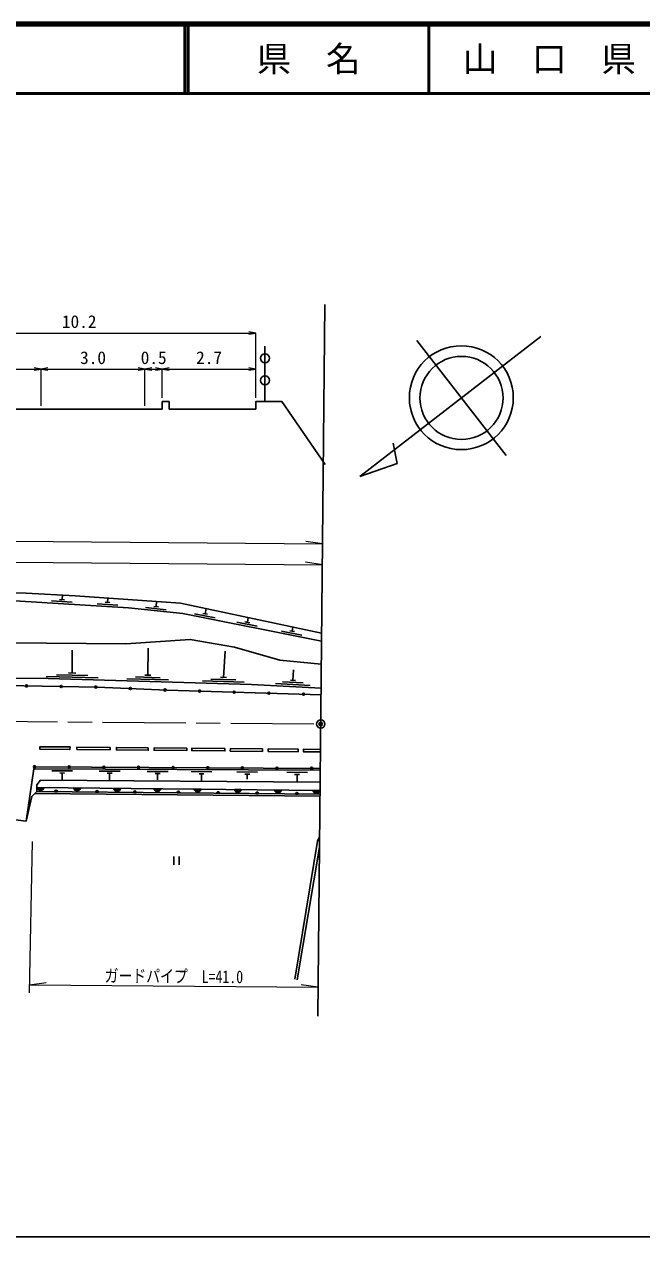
# Model space of a CAD drawing. Units: millimetres at full size, sheet at 1:1000, with parts at other scales. Extents: x 40000 to 680000, y 20000 to 380000.
# Drawn here: x 274581 to 363711, y 205000 to 380000 of the extents above; entities that cross this region are included whole.
import ezdxf
from ezdxf.enums import TextEntityAlignment as Align

# ---------------------------------------------------------------- set-up
doc = ezdxf.new("R2010")
doc.units = ezdxf.units.MM
doc.header["$LTSCALE"] = 1000
doc.header["$PDMODE"] = 32
doc.header["$PDSIZE"] = 500
doc.linetypes.add('CHAIN', pattern=[18.5, 12, -1.5, 3.5, -1.5])
for name, color, linetype, lineweight in [('M-BGD', 7, 'Continuous', 25), ('M-BMK', 2, 'CHAIN', 13), ('M-BMK-OTRS', 5, 'Continuous', 25), ('M-BMK-SRVR', 3, 'Continuous', 25), ('M-STR-HTXT', 7, 'Continuous', 13), ('M-TTL', 2, 'Continuous', 140), ('M-TTL-BAND', 7, 'Continuous', 25), ('M-TTL-LINE', 7, 'Continuous', 50)]:
    doc.layers.add(name, color=color, linetype=linetype, lineweight=lineweight)
doc.layers.add('M-OTRS', color=6, linetype='Continuous')
doc.layers.add('M-TTL-TXT', color=7, linetype='Continuous')
doc.styles.add('ＭＳ ゴシック', font='')
doc.styles.get('ＭＳ ゴシック').set_extended_font_data('MS Gothic')

# ---------------------------------------------------------------- blocks, each defined once
blk = doc.blocks.new('open_arrow')
at = {"color": 0, "linetype": 'Continuous', "lineweight": -2}
blk.add_lwpolyline([(7.5, 1.25), (0, 0), (7.5, -1.25)], dxfattribs=at)

msp = doc.modelspace()

# ---------------------------------------------------------------- hatches: boundary and pattern name
at = {"layer": 'M-BGD'}
for points in [[(275054, 284494, -1), (274754, 284499, -0.41421), (274906, 284646, -0.41421)], [(280053, 284414, -1), (279753, 284419, -0.41421), (279906, 284566, -0.41421)], [(285053, 284334, -1), (284753, 284339, -0.41421), (284905, 284487, -0.41421)], [(290048, 284122, -1), (289748, 284135, -0.41421), (289905, 284279, -0.41421)], [(295044, 283909, -1), (294744, 283922, -0.41421), (294900, 284066, -0.41421)], [(300041, 283756, -1), (299741, 283765, -0.41421), (299896, 283911, -0.41421)], [(305039, 283605, -1), (304739, 283614, -0.41421), (304894, 283759, -0.41421)], [(310037, 283453, -1), (309737, 283462, -0.41421), (309891, 283608, -0.41421)], [(315034, 283302, -1), (314734, 283311, -0.41421), (314889, 283456, -0.41421)], [(275914, 272841, -0.41421), (276064, 272991, -0.41421), (276214, 272841, -1)], [(281214, 272812, -1), (280914, 272813, -0.41421), (281064, 272963, -0.41421)], [(286214, 272783, -1), (285914, 272784, -0.41421), (286064, 272934, -0.41421)], [(291213, 272754, -1), (290913, 272756, -0.41421), (291064, 272905, -0.41421)], [(296213, 272725, -1), (295913, 272727, -0.41421), (296064, 272876, -0.41421)], [(301213, 272696, -1), (300913, 272698, -0.41421), (301064, 272847, -0.41421)], [(306213, 272667, -1), (305913, 272669, -0.41421), (306064, 272818, -0.41421)], [(311213, 272638, -1), (310913, 272640, -0.41421), (311064, 272789, -0.41421)], [(316213, 272609, -1), (315913, 272611, -0.41421), (316064, 272760, -0.41421)], [(277423, 269812, -0.82183), (276433, 269822)], [(282696, 269760, -0.82183), (281706, 269769)], [(288496, 269702, -0.82183), (287505, 269712)], [(294296, 269645, -0.82183), (293305, 269655)], [(300096, 269587, -0.82183), (299105, 269597)], [(305895, 269530, -0.82183), (304905, 269540)], [(278969, 269228, -0.4608), (279173, 269462, -0.4608), (279371, 269225)], [(284876, 269171, -0.4608), (285079, 269404, -0.4608), (285278, 269167)], [(290342, 269118, -0.4608), (290545, 269351, -0.4608), (290743, 269114)], [(296632, 269057, -0.4608), (296835, 269290, -0.4608), (297034, 269053)], [(302377, 269001, -0.4608), (302581, 269234, -0.4608), (302779, 268997)], [(308007, 268946, -0.4608), (308210, 269179, -0.4608), (308408, 268942)], [(311695, 269472, -0.82183), (310704, 269482)], [(313717, 268890, -0.4608), (313920, 269123, -0.4608), (314118, 268886)], [(317241, 269417, -0.82183), (316251, 269427)]]:
    msp.add_hatch(color=256, dxfattribs=at).paths.add_polyline_path(points)

# ---------------------------------------------------------------- linework, layer by layer
for p, q in [((309319, 325571), (309319, 333516)), ((294510, 324445), (294510, 325571)), ((295510, 325571), (294510, 325571)), ((295510, 324445), (295510, 325571)), ((311751, 325571), (317992, 316473)), ((295510, 324445), (308010, 324445)), ((280039, 296964), (280080, 297608)), ((278523, 296760), (281517, 296570)), ((279690, 296987), (280388, 296942)), ((285082, 296344), (288076, 296153)), ((286248, 296570), (286947, 296526)), ((286598, 296548), (286638, 297185)), ((292090, 295800), (295074, 295489)), ((293265, 295979), (293961, 295906)), ((293613, 295942), (293690, 296688)), ((299177, 294902), (302119, 294316)), ((300364, 294972), (301050, 294835)), ((300707, 294903), (300855, 295654)), ((306785, 293692), (306919, 294362)), ((305255, 293691), (308197, 293105)), ((306442, 293760), (307128, 293624)), ((311720, 292403), (314662, 291816)), ((312906, 292472), (313593, 292335)), ((313250, 292404), (313366, 292988)), ((281496, 286356), (281513, 289647)), ((292426, 286043), (292455, 289961)), ((303335, 285730), (303576, 289513)), ((277730, 285864), (285227, 285649)), ((279238, 286121), (283737, 285992)), ((280971, 286371), (282021, 286341)), ((289410, 285529), (295407, 285357)), ((290618, 285795), (294217, 285691)), ((292006, 286055), (292846, 286031)), ((301527, 285482), (305126, 285379)), ((302915, 285742), (303755, 285718)), ((313013, 285320), (313712, 285284)), ((313363, 285302), (313441, 286800)), ((300319, 285216), (306317, 285044)), ((310835, 284833), (315828, 284573)), ((311849, 285081), (314845, 284924)), ((317312, 272603), (276064, 272841)), ((281556, 272226), (278556, 272243)), ((280405, 271932), (279705, 271936)), ((280055, 271934), (280048, 270853)), ((288402, 272186), (285402, 272203)), ((287250, 271893), (286550, 271897)), ((286900, 271895), (286894, 270804)), ((295331, 272146), (292331, 272163)), ((294179, 271852), (293479, 271856)), ((293829, 271854), (293824, 270930)), ((301675, 272109), (298675, 272126)), ((300524, 271815), (299824, 271819)), ((300174, 271817), (300167, 270711)), ((308270, 272070), (305270, 272088)), ((307118, 271777), (306418, 271781)), ((306768, 271779), (306764, 271029)), ((315459, 272028), (312459, 272046)), ((314308, 271735), (313608, 271739)), ((313958, 271737), (313952, 270767)), ((276401, 269822), (317281, 269417)), ((277423, 269812), (276433, 269822)), ((282696, 269760), (281706, 269769)), ((288496, 269702), (287505, 269712)), ((294296, 269645), (293305, 269655)), ((300096, 269587), (299105, 269597)), ((305895, 269530), (304905, 269540)), ((276120, 268996), (317272, 268590)), ((317275, 268856), (276391, 269254)), ((278969, 269228), (279371, 269225)), ((284876, 269171), (285278, 269167)), ((290342, 269118), (290743, 269114)), ((296632, 269057), (297034, 269053)), ((302377, 269001), (302779, 268997)), ((308007, 268946), (308408, 268942)), ((311695, 269472), (310704, 269482)), ((313717, 268890), (314118, 268886)), ((317241, 269417), (316251, 269427)), ((317200, 261225), (313987, 242062)), ((296163, 259858), (296163, 258658)), ((296963, 259858), (296963, 258658))]:
    msp.add_line(p, q, dxfattribs=at)
for points in [[(308010, 324445), (308010, 325571), (311751, 325571), (310999, 325571)], [(257010, 324445), (262010, 324445), (277010, 324445), (292010, 324445), (294510, 324445)], [(163340, 296426), (168344, 296866), (215691, 297561), (220722, 297033), (226778, 297358), (234754, 297838), (242215, 299352), (251844, 298797), (261268, 298663), (264732, 298073), (274860, 297866), (281927, 297517), (297150, 296444), (317504, 292107)], [(317493, 290946), (297465, 294938), (289636, 295754), (273207, 296797), (264293, 296804), (261459, 297464), (241649, 298111), (234242, 296398), (221044, 296160), (214486, 296629), (196327, 295512), (181890, 295002), (167378, 294705), (163091, 293785)], [(162999, 292798), (165146, 291262), (171085, 289851), (175647, 288113), (184667, 288643), (193968, 289856), (198381, 290376), (216394, 291389), (237633, 291009), (289258, 290593), (298548, 291223), (304937, 290117), (311461, 288215), (317460, 287657)], [(229398, 286746), (230343, 286672), (235382, 286279), (241715, 285707), (278050, 285555), (307367, 284714), (317426, 284189)], [(317417, 283230), (295191, 283903), (285103, 284333), (269177, 284588), (249641, 284621), (229907, 284904)], [(317343, 275325), (314884, 275349), (314881, 274999), (317340, 274975)], [(232520, 270544), (233255, 271457), (270883, 270852), (270883, 269926), (270522, 265507), (274874, 264993), (275660, 268561), (276391, 269254)], [(274874, 264993), (275946, 272558), (317309, 272318)], [(317292, 270591), (276913, 270875), (276408, 270220), (276391, 269254)], [(313647, 242161), (316917, 262100), (317214, 262706)]]:
    msp.add_lwpolyline(points, dxfattribs=at)
for points in [[(281185, 275686), (276832, 275729), (276828, 275379), (281182, 275336)], [(286984, 275628), (282178, 275676), (282175, 275326), (286980, 275278)], [(292480, 275573), (287896, 275619), (287893, 275269), (292477, 275223)], [(298032, 275517), (293322, 275564), (293318, 275215), (298028, 275168)], [(303553, 275462), (298763, 275510), (298759, 275160), (303549, 275112)], [(308990, 275408), (304328, 275455), (304324, 275105), (308986, 275058)], [(314138, 275007), (314141, 275357), (309797, 275400), (309794, 275050)]]:
    msp.add_lwpolyline(points, close=True, dxfattribs=at)
for centre, radius in [((309319, 331800), 650), ((309319, 328595), 650), ((274904, 284496), 150), ((279903, 284416), 150), ((284903, 284337), 150), ((289898, 284129), 150), ((294894, 283916), 150), ((299891, 283761), 150), ((304889, 283609), 150), ((309887, 283458), 150), ((314884, 283306), 150), ((276064, 272841), 150), ((281064, 272813), 150), ((286064, 272784), 150), ((291063, 272755), 150), ((296063, 272726), 150), ((301063, 272697), 150), ((306063, 272668), 150), ((311063, 272639), 150), ((316063, 272610), 150)]:
    msp.add_circle(centre, radius, dxfattribs=at)
for centre, radius, start, end in [((276929, 269915), 505, 190.60323, 348.26143), ((282202, 269862), 505, 190.60323, 348.26143), ((288002, 269805), 505, 190.60323, 348.26143), ((293801, 269747), 505, 190.60323, 348.26143), ((299601, 269690), 505, 190.60323, 348.26143), ((305401, 269633), 505, 190.60323, 348.26143), ((279171, 269258), 203, 350.48053, 188.40392), ((285077, 269201), 203, 350.48053, 188.40392), ((290543, 269148), 203, 350.48053, 188.40392), ((296833, 269086), 203, 350.48053, 188.40392), ((302579, 269030), 203, 350.48053, 188.40392), ((308208, 268976), 203, 350.48053, 188.40392), ((311201, 269575), 505, 190.60323, 348.26143), ((313918, 268920), 203, 350.48053, 188.40392), ((316747, 269520), 505, 190.60323, 348.26143)]:
    msp.add_arc(centre, radius, start, end, dxfattribs=at)
at = {"layer": 'M-BMK'}
msp.add_lwpolyline([(67493, 281431), (167356, 280298), (267382, 279432), (317375, 278999)], dxfattribs=at)
at = {"layer": 'M-BMK-OTRS'}
msp.add_line((316959, 236827), (317984, 339528), dxfattribs=at)
at = {"layer": 'M-BMK-SRVR'}
for p, q in [((349157, 334944), (323043, 314721)), ((344122, 317765), (331263, 334368)), ((328395, 316582), (327818, 319526)), ((323043, 314721), (328395, 316582))]:
    msp.add_line(p, q, dxfattribs=at)
for centre, radius in [((337667, 326100), 7500), ((337692, 326066), 6000), ((317375, 278999), 600)]:
    msp.add_circle(centre, radius, dxfattribs=at)
at = {"layer": 'M-OTRS'}
msp.add_point((317375, 278999), dxfattribs=at)
at = {"layer": 'M-STR-HTXT'}
for p, q in [((257010, 335430), (308010, 335430)), ((308010, 326071), (308010, 335431)), ((262010, 330223), (277010, 330223)), ((277010, 324945), (277010, 330224)), ((277010, 330223), (292010, 330223)), ((292010, 324945), (292010, 330224)), ((292010, 330223), (294510, 330223)), ((294510, 326071), (294510, 330224)), ((294510, 330223), (308010, 330223)), ((317635, 304998), (315207, 305360)), ((317609, 301998), (315181, 302361)), ((275747, 262023), (275306, 240223)), ((275329, 241340), (277760, 241684)), ((275329, 241362), (317001, 241001)), ((317001, 241001), (314573, 241364))]:
    msp.add_line(p, q, dxfattribs=at)
for points in [[(67824, 307429), (167616, 306296), (267607, 305431), (317639, 304998)], [(164142, 303336), (167586, 303297), (267581, 302431), (317609, 301998)]]:
    msp.add_lwpolyline(points, dxfattribs=at)
at = {"layer": 'M-TTL'}
msp.add_line((680000, 380000), (40000, 380000), dxfattribs=at)
at = {"layer": 'M-TTL-BAND'}
msp.add_line((40000, 205000), (579000, 205000), dxfattribs=at)
at = {"layer": 'M-TTL-LINE'}
for p, q in [((297750, 380000), (297750, 370000)), ((298250, 380000), (298250, 370000)), ((333000, 380000), (333000, 370000)), ((40000, 370000), (680000, 370000))]:
    msp.add_line(p, q, dxfattribs=at)

# ---------------------------------------------------------------- block references
at = {"layer": 'M-STR-HTXT', "xscale": 133, "yscale": 133, "rotation": 180}
for p in [(308010, 335430), (277010, 330223), (292010, 330223), (294510, 330223), (308010, 330223)]:
    msp.add_blockref('open_arrow', p, dxfattribs=at)
at = {"layer": 'M-STR-HTXT', "xscale": 133, "yscale": 133}
for p in [(277010, 330223), (292010, 330223), (294510, 330223)]:
    msp.add_blockref('open_arrow', p, dxfattribs=at)

# ---------------------------------------------------------------- texts
at = {"layer": 'M-STR-HTXT', "style": 'ＭＳ ゴシック'}
for s, p in [('10.2', (282510, 335617)), ('3.0', (284510, 330411)), ('0.5', (293260, 330411)), ('2.7', (301260, 330411))]:
    msp.add_text(s, height=1833, dxfattribs=at).set_placement(p, align=Align.BOTTOM_CENTER)
at = {"layer": 'M-STR-HTXT', "style": 'ＭＳ ゴシック', "width": 0.8}
msp.add_text('ガードパイプ\u3000L=41.0', height=1833, rotation=359.504, dxfattribs=at).set_placement((296165, 241130), align=Align.BOTTOM_CENTER)
at = {"layer": 'M-TTL-TXT', "style": 'ＭＳ ゴシック'}
for s, p in [('県\u3000名', (315625, 375000)), ('山\u3000口\u3000県', (350375, 375000))]:
    msp.add_text(s, height=3666, dxfattribs=at).set_placement(p, align=Align.MIDDLE_CENTER)

doc.saveas('drawing.dxf')
